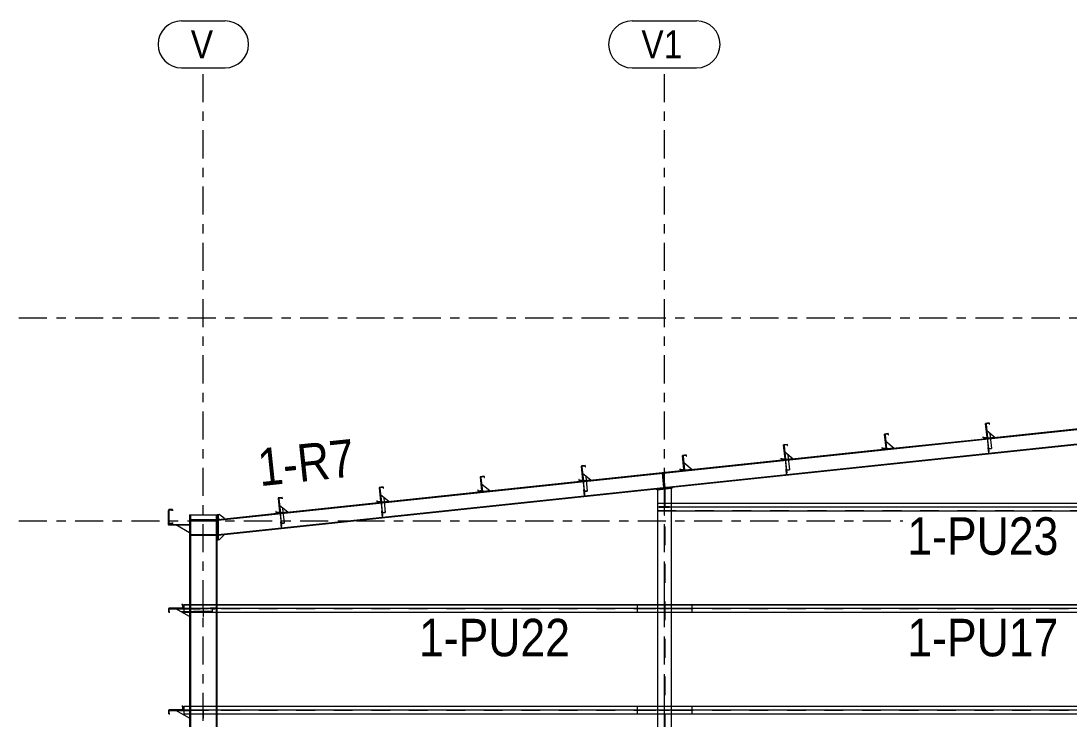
# Model space of a CAD drawing. Header units: millimetres. Extents: x -619 to 204, y -351 to 223.
# Drawn here: x -424.2 to -312.4, y 70.7 to 145.2 of the extents above; entities that cross this region are included whole.
import ezdxf

# ---------------------------------------------------------------- set-up
doc = ezdxf.new("R2010")
doc.units = ezdxf.units.MM
for name, pattern in [('XKITLINE00', [0]), ('XKITLINE02', [4, 2, -2]), ('XKITLINE03', [6, 3, -1, 1, -1])]:
    doc.linetypes.add(name, pattern=pattern)
for name, color, linetype, lineweight in [('Part', 2, 'Continuous', 0), ('PartMark', 7, 'Continuous', 0), ('S-grid', 1, 'Continuous', 0)]:
    doc.layers.add(name, color=color, linetype=linetype, lineweight=lineweight)
doc.styles.add('ARIAL', font='ARIAL.TTF')

# ---------------------------------------------------------------- blocks, each defined once
blk = doc.blocks.new('*A146')
at = {"layer": 'S-grid', "color": 1, "linetype": 'XKITLINE03', "lineweight": 0}
blk.add_line((-556.42, 113.54), (22.91, 113.54), dxfattribs=at)
blk = doc.blocks.new('*A147')
at = {"layer": 'S-grid', "color": 1, "linetype": 'XKITLINE03', "lineweight": 0}
blk.add_line((-556.42, 91.88), (-330.17, 91.88), dxfattribs=at)
blk = doc.blocks.new('*A205')
at = {"layer": 'S-grid', "color": 1, "linetype": 'XKITLINE03', "lineweight": 0}
blk.add_line((-355.58, -1.45), (-355.58, 140.21), dxfattribs=at)
at = {"layer": 'S-grid', "color": 3, "style": 'ARIAL', "width": 0.85}
blk.add_text('V1', height=3, dxfattribs=at).set_placement((-358.03, 141.21))
blk = doc.blocks.new('*A206')
at = {"layer": 'S-grid', "color": 1, "linetype": 'XKITLINE03', "lineweight": 0}
blk.add_line((-404.75, -1.45), (-404.75, 140.21), dxfattribs=at)
at = {"layer": 'S-grid', "color": 3, "style": 'ARIAL', "width": 0.85}
blk.add_text('V', height=3, dxfattribs=at).set_placement((-406.08, 141.21))
blk = doc.blocks.new('*A209')
at = {"layer": 'Part', "color": 2, "linetype": 'XKITLINE00', "lineweight": 0}
for p, q in [((-375.18, 96.5), (-375.14, 96.51)), ((-375.14, 96.51), (-374.98, 95.01)), ((-375.03, 95.09), (-375.03, 95.01)), ((-375.03, 95.01), (-374.98, 95.01))]:
    blk.add_line(p, q, dxfattribs=at)
at = {"layer": 'Part', "color": 7, "linetype": 'XKITLINE02', "lineweight": 0}
blk.add_line((-375.18, 96.5), (-375.03, 95.09), dxfattribs=at)
blk = doc.blocks.new('*A210')
at = {"layer": 'Part', "color": 7, "linetype": 'XKITLINE02', "lineweight": 0}
for p, q in [((-364.19, 95.18), (-364.13, 94.56)), ((-364.15, 95.18), (-364.19, 95.18)), ((-364.08, 94.56), (-364.15, 95.18)), ((-364.14, 94.68), (-364.1, 94.68)), ((-364.13, 94.56), (-364.08, 94.56))]:
    blk.add_line(p, q, dxfattribs=at)
blk = doc.blocks.new('*A211')
at = {"layer": 'Part', "color": 2, "linetype": 'XKITLINE00', "lineweight": 0}
blk.add_line((-364.3, 96.98), (-363.38, 96.24), dxfattribs=at)
at = {"layer": 'Part', "color": 7, "linetype": 'XKITLINE02', "lineweight": 0}
for p, q in [((-364.21, 96.15), (-364.3, 96.98)), ((-363.38, 96.24), (-364.21, 96.15))]:
    blk.add_line(p, q, dxfattribs=at)
blk = doc.blocks.new('*A212')
at = {"layer": 'Part', "color": 2, "linetype": 'XKITLINE00', "lineweight": 0}
for p, q in [((-364.41, 97.64), (-364.37, 97.64)), ((-364.37, 97.64), (-364.21, 96.15)), ((-364.26, 96.23), (-364.25, 96.15)), ((-364.25, 96.15), (-364.21, 96.15))]:
    blk.add_line(p, q, dxfattribs=at)
at = {"layer": 'Part', "color": 7, "linetype": 'XKITLINE02', "lineweight": 0}
blk.add_line((-364.41, 97.64), (-364.26, 96.23), dxfattribs=at)
blk = doc.blocks.new('*A213')
at = {"layer": 'Part', "color": 7, "linetype": 'XKITLINE02', "lineweight": 0}
for p, q in [((-364.3, 96.59), (-364.1, 94.73)), ((-364.28, 96.58), (-364.09, 94.73)), ((-363.97, 96.63), (-363.8, 95.06)), ((-363.8, 95.07), (-364.13, 95.04)), ((-364.12, 95.02), (-363.8, 95.06)), ((-364.1, 94.73), (-364.09, 94.73))]:
    blk.add_line(p, q, dxfattribs=at)
blk = doc.blocks.new('*A214')
at = {"layer": 'Part', "color": 2, "linetype": 'XKITLINE00', "lineweight": 0}
for p, q in [((-353.25, 98.92), (-353.66, 98.87)), ((-353.66, 98.87), (-353.5, 97.38)), ((-353.64, 98.86), (-353.26, 98.9)), ((-353.49, 97.37), (-353.64, 98.86)), ((-353.26, 98.9), (-353.25, 98.79)), ((-353.23, 98.79), (-353.25, 98.92)), ((-353.25, 98.79), (-353.23, 98.79)), ((-353.9, 97.45), (-353.91, 97.45)), ((-353.91, 97.45), (-353.9, 97.32)), ((-353.89, 97.34), (-353.9, 97.45)), ((-353.9, 97.32), (-353.49, 97.37)), ((-353.5, 97.38), (-353.89, 97.34))]:
    blk.add_line(p, q, dxfattribs=at)
blk = doc.blocks.new('*A215')
at = {"layer": 'Part', "color": 2, "linetype": 'XKITLINE00', "lineweight": 0}
for p, q in [((-342.47, 100.05), (-342.89, 100.01)), ((-342.89, 100.01), (-342.73, 98.52)), ((-342.87, 100), (-342.49, 100.04)), ((-342.71, 98.5), (-342.87, 100)), ((-342.49, 100.04), (-342.47, 99.93)), ((-342.46, 99.93), (-342.47, 100.05)), ((-342.47, 99.93), (-342.46, 99.93)), ((-343.13, 98.58), (-343.14, 98.58)), ((-343.14, 98.58), (-343.13, 98.46)), ((-343.11, 98.47), (-343.13, 98.58)), ((-343.13, 98.46), (-342.71, 98.5)), ((-342.73, 98.52), (-343.11, 98.47))]:
    blk.add_line(p, q, dxfattribs=at)
blk = doc.blocks.new('*A216')
at = {"layer": 'Part', "color": 2, "linetype": 'XKITLINE00', "lineweight": 0}
for p, q in [((-331.7, 101.19), (-332.11, 101.15)), ((-332.11, 101.15), (-331.96, 99.65)), ((-332.1, 101.13), (-331.71, 101.17)), ((-331.94, 99.64), (-332.1, 101.13)), ((-331.71, 101.17), (-331.7, 101.06)), ((-331.69, 101.06), (-331.7, 101.19)), ((-331.7, 101.06), (-331.69, 101.06)), ((-332.35, 99.72), (-332.37, 99.72)), ((-332.37, 99.72), (-332.35, 99.59)), ((-332.34, 99.61), (-332.35, 99.72)), ((-332.35, 99.59), (-331.94, 99.64)), ((-331.96, 99.65), (-332.34, 99.61))]:
    blk.add_line(p, q, dxfattribs=at)
blk = doc.blocks.new('*A217')
at = {"layer": 'Part', "color": 2, "linetype": 'XKITLINE00', "lineweight": 0}
for p, q in [((-320.93, 102.33), (-321.34, 102.28)), ((-321.34, 102.28), (-321.18, 100.79)), ((-321.32, 102.27), (-320.94, 102.31)), ((-321.17, 100.77), (-321.32, 102.27)), ((-320.94, 102.31), (-320.93, 102.2)), ((-320.91, 102.2), (-320.93, 102.33)), ((-320.93, 102.2), (-320.91, 102.2)), ((-321.58, 100.86), (-321.59, 100.86)), ((-321.59, 100.86), (-321.58, 100.73)), ((-321.57, 100.75), (-321.58, 100.86)), ((-321.58, 100.73), (-321.17, 100.77)), ((-321.18, 100.79), (-321.57, 100.75))]:
    blk.add_line(p, q, dxfattribs=at)
blk = doc.blocks.new('*A221')
at = {"layer": 'Part', "color": 7, "linetype": 'XKITLINE02', "lineweight": 0}
for p, q in [((-356.31, 95.21), (-354.85, 95.36)), ((-355.61, 95.28), (-355.61, 16.79)), ((-355.55, 95.29), (-355.55, 16.79)), ((-356.31, 93.79), (-356.31, 92.97)), ((-354.85, 93.79), (-354.85, 92.97)), ((-356.31, 82.96), (-356.31, 82.14)), ((-354.85, 82.96), (-354.85, 82.14)), ((-356.31, 72.12), (-356.31, 71.31)), ((-354.85, 72.12), (-354.85, 71.31)), ((-356.31, 61.29), (-356.31, 60.47)), ((-354.85, 61.29), (-354.85, 60.47)), ((-356.31, 50.46), (-356.31, 49.64)), ((-354.85, 50.46), (-354.85, 49.64)), ((-356.31, 16.79), (-354.85, 16.79))]:
    blk.add_line(p, q, dxfattribs=at)
at = {"layer": 'Part', "color": 2, "linetype": 'XKITLINE00', "lineweight": 0}
for p, q in [((-356.31, 95.21), (-356.31, 93.79)), ((-354.85, 95.36), (-354.85, 93.79)), ((-356.31, 92.97), (-356.31, 82.96)), ((-354.85, 92.97), (-354.85, 82.96)), ((-356.31, 82.14), (-356.31, 72.12)), ((-354.85, 82.14), (-354.85, 72.12)), ((-356.31, 71.31), (-356.31, 61.29)), ((-354.85, 71.31), (-354.85, 61.29)), ((-356.31, 60.47), (-356.31, 50.46)), ((-354.85, 60.47), (-354.85, 50.46)), ((-356.31, 49.64), (-356.31, 16.79)), ((-354.85, 49.64), (-354.85, 16.79))]:
    blk.add_line(p, q, dxfattribs=at)
blk = doc.blocks.new('*A223')
at = {"layer": 'Part', "color": 2, "linetype": 'XKITLINE00', "lineweight": 0}
for p, q in [((-403.18, 91.97), (-307.22, 102.09)), ((-321.12, 100.7), (-310.38, 101.83)), ((-310.34, 101.83), (-307.23, 102.16)), ((-331.89, 99.56), (-321.16, 100.69)), ((-403.18, 90.44), (-307.06, 100.57)), ((-354.77, 95.47), (-307.06, 100.5)), ((-342.66, 98.42), (-331.93, 99.56)), ((-353.44, 97.29), (-342.7, 98.42)), ((-364.21, 96.15), (-353.48, 97.28)), ((-374.98, 95.01), (-364.25, 96.15)), ((-403.18, 90.37), (-356.42, 95.3)), ((-385.76, 93.88), (-375.03, 95.01)), ((-396.53, 92.74), (-385.8, 93.87)), ((-403.18, 92.04), (-396.57, 92.74))]:
    blk.add_line(p, q, dxfattribs=at)
at = {"layer": 'Part', "color": 7, "linetype": 'XKITLINE02', "lineweight": 0}
for p, q in [((-310.38, 101.83), (-310.34, 101.83)), ((-307.23, 102.16), (-307.06, 100.5)), ((-321.16, 100.69), (-321.12, 100.7)), ((-331.93, 99.56), (-331.89, 99.56)), ((-342.7, 98.42), (-342.66, 98.42)), ((-353.48, 97.28), (-353.44, 97.29)), ((-364.25, 96.15), (-364.21, 96.15)), ((-375.03, 95.01), (-374.98, 95.01)), ((-356.42, 95.3), (-354.77, 95.47)), ((-385.8, 93.87), (-385.76, 93.88)), ((-403.18, 92.04), (-403.18, 90.37)), ((-396.57, 92.74), (-396.53, 92.74))]:
    blk.add_line(p, q, dxfattribs=at)
blk = doc.blocks.new('*A226')
at = {"layer": 'Part', "color": 2, "linetype": 'XKITLINE00', "lineweight": 0}
for p, q in [((-353.64, 98.77), (-353.59, 98.78)), ((-353.59, 98.78), (-353.44, 97.29)), ((-353.49, 97.37), (-353.48, 97.28)), ((-353.48, 97.28), (-353.44, 97.29))]:
    blk.add_line(p, q, dxfattribs=at)
at = {"layer": 'Part', "color": 7, "linetype": 'XKITLINE02', "lineweight": 0}
blk.add_line((-353.64, 98.77), (-353.49, 97.37), dxfattribs=at)
blk = doc.blocks.new('*A227')
at = {"layer": 'Part', "color": 2, "linetype": 'XKITLINE00', "lineweight": 0}
blk.add_line((-353.52, 98.12), (-352.61, 97.37), dxfattribs=at)
at = {"layer": 'Part', "color": 7, "linetype": 'XKITLINE02', "lineweight": 0}
for p, q in [((-353.44, 97.29), (-353.52, 98.12)), ((-352.61, 97.37), (-353.44, 97.29))]:
    blk.add_line(p, q, dxfattribs=at)
blk = doc.blocks.new('*A228')
at = {"layer": 'Part', "color": 7, "linetype": 'XKITLINE02', "lineweight": 0}
for p, q in [((-342.64, 97.45), (-342.58, 96.83)), ((-342.6, 97.45), (-342.64, 97.45)), ((-342.54, 96.83), (-342.6, 97.45)), ((-342.59, 96.95), (-342.55, 96.96)), ((-342.58, 96.83), (-342.54, 96.83))]:
    blk.add_line(p, q, dxfattribs=at)
blk = doc.blocks.new('*A229')
at = {"layer": 'Part', "color": 2, "linetype": 'XKITLINE00', "lineweight": 0}
blk.add_line((-342.75, 99.25), (-341.83, 98.51), dxfattribs=at)
at = {"layer": 'Part', "color": 7, "linetype": 'XKITLINE02', "lineweight": 0}
for p, q in [((-342.66, 98.42), (-342.75, 99.25)), ((-341.83, 98.51), (-342.66, 98.42))]:
    blk.add_line(p, q, dxfattribs=at)
blk = doc.blocks.new('*A230')
at = {"layer": 'Part', "color": 2, "linetype": 'XKITLINE00', "lineweight": 0}
for p, q in [((-342.86, 99.91), (-342.82, 99.92)), ((-342.82, 99.92), (-342.66, 98.42)), ((-342.71, 98.5), (-342.7, 98.42)), ((-342.7, 98.42), (-342.66, 98.42))]:
    blk.add_line(p, q, dxfattribs=at)
at = {"layer": 'Part', "color": 7, "linetype": 'XKITLINE02', "lineweight": 0}
blk.add_line((-342.86, 99.91), (-342.71, 98.5), dxfattribs=at)
blk = doc.blocks.new('*A231')
at = {"layer": 'Part', "color": 7, "linetype": 'XKITLINE02', "lineweight": 0}
for p, q in [((-342.75, 98.87), (-342.55, 97)), ((-342.73, 98.85), (-342.54, 97)), ((-342.42, 98.9), (-342.25, 97.33)), ((-342.26, 97.34), (-342.59, 97.31)), ((-342.57, 97.29), (-342.25, 97.33)), ((-342.55, 97), (-342.54, 97))]:
    blk.add_line(p, q, dxfattribs=at)
blk = doc.blocks.new('*A232')
at = {"layer": 'Part', "color": 2, "linetype": 'XKITLINE00', "lineweight": 0}
blk.add_line((-331.98, 100.39), (-331.06, 99.65), dxfattribs=at)
at = {"layer": 'Part', "color": 7, "linetype": 'XKITLINE02', "lineweight": 0}
for p, q in [((-331.89, 99.56), (-331.98, 100.39)), ((-331.06, 99.65), (-331.89, 99.56))]:
    blk.add_line(p, q, dxfattribs=at)
blk = doc.blocks.new('*A233')
at = {"layer": 'Part', "color": 2, "linetype": 'XKITLINE00', "lineweight": 0}
for p, q in [((-332.09, 101.05), (-332.05, 101.05)), ((-332.05, 101.05), (-331.89, 99.56)), ((-331.94, 99.64), (-331.93, 99.56)), ((-331.93, 99.56), (-331.89, 99.56))]:
    blk.add_line(p, q, dxfattribs=at)
at = {"layer": 'Part', "color": 7, "linetype": 'XKITLINE02', "lineweight": 0}
blk.add_line((-332.09, 101.05), (-331.94, 99.64), dxfattribs=at)
blk = doc.blocks.new('*A234')
at = {"layer": 'Part', "color": 7, "linetype": 'XKITLINE02', "lineweight": 0}
for p, q in [((-355.79, 96.96), (-355.71, 96.97)), ((-355.63, 95.46), (-355.79, 96.96)), ((-355.7, 96.84), (-355.78, 96.84)), ((-355.71, 96.97), (-355.55, 95.47)), ((-355.65, 95.58), (-355.56, 95.59)), ((-355.55, 95.47), (-355.63, 95.46))]:
    blk.add_line(p, q, dxfattribs=at)
blk = doc.blocks.new('*A239')
at = {"layer": 'Part', "color": 7, "linetype": 'XKITLINE02', "lineweight": 0}
for p, q in [((-321.2, 101.14), (-321.01, 99.27)), ((-321.19, 101.12), (-320.99, 99.27)), ((-320.87, 101.17), (-320.71, 99.6)), ((-320.71, 99.62), (-321.04, 99.58)), ((-321.02, 99.57), (-320.71, 99.6)), ((-321.01, 99.27), (-320.99, 99.27))]:
    blk.add_line(p, q, dxfattribs=at)
blk = doc.blocks.new('*A240')
at = {"layer": 'Part', "color": 2, "linetype": 'XKITLINE00', "lineweight": 0}
for p, q in [((-321.31, 102.18), (-321.27, 102.19)), ((-321.27, 102.19), (-321.12, 100.7)), ((-321.17, 100.77), (-321.16, 100.69)), ((-321.16, 100.69), (-321.12, 100.7))]:
    blk.add_line(p, q, dxfattribs=at)
at = {"layer": 'Part', "color": 7, "linetype": 'XKITLINE02', "lineweight": 0}
blk.add_line((-321.31, 102.18), (-321.17, 100.77), dxfattribs=at)
blk = doc.blocks.new('*A241')
at = {"layer": 'Part', "color": 2, "linetype": 'XKITLINE00', "lineweight": 0}
blk.add_line((-321.2, 101.53), (-320.29, 100.78), dxfattribs=at)
at = {"layer": 'Part', "color": 7, "linetype": 'XKITLINE02', "lineweight": 0}
for p, q in [((-321.12, 100.7), (-321.2, 101.53)), ((-320.29, 100.78), (-321.12, 100.7))]:
    blk.add_line(p, q, dxfattribs=at)
blk = doc.blocks.new('*A242')
at = {"layer": 'Part', "color": 7, "linetype": 'XKITLINE02', "lineweight": 0}
for p, q in [((-321.06, 99.73), (-321.1, 99.72)), ((-321.1, 99.72), (-321.03, 99.1)), ((-320.99, 99.11), (-321.06, 99.73)), ((-321.04, 99.22), (-321, 99.23)), ((-321.03, 99.1), (-320.99, 99.11))]:
    blk.add_line(p, q, dxfattribs=at)
blk = doc.blocks.new('*A323')
at = {"layer": 'Part', "color": 2, "linetype": 'XKITLINE00', "lineweight": 0}
for p, q in [((-406.83, 72.12), (-352.67, 72.12)), ((-406.83, 72.12), (-406.83, 71.31)), ((-406.83, 72.11), (-352.67, 72.11)), ((-406.83, 71.72), (-352.67, 71.72)), ((-352.67, 72.12), (-352.67, 71.31)), ((-406.83, 71.31), (-352.67, 71.31))]:
    blk.add_line(p, q, dxfattribs=at)
at = {"layer": 'Part', "color": 7, "linetype": 'XKITLINE02', "lineweight": 0}
for p, q in [((-406.83, 71.71), (-352.67, 71.71)), ((-406.83, 71.32), (-352.67, 71.32))]:
    blk.add_line(p, q, dxfattribs=at)
blk = doc.blocks.new('*A324')
at = {"layer": 'Part', "color": 2, "linetype": 'XKITLINE00', "lineweight": 0}
for p, q in [((-406.83, 82.96), (-352.67, 82.96)), ((-406.83, 82.96), (-406.83, 82.14)), ((-406.83, 82.94), (-352.67, 82.94)), ((-352.67, 82.96), (-352.67, 82.14)), ((-406.83, 82.56), (-352.67, 82.56)), ((-406.83, 82.14), (-352.67, 82.14))]:
    blk.add_line(p, q, dxfattribs=at)
at = {"layer": 'Part', "color": 7, "linetype": 'XKITLINE02', "lineweight": 0}
for p, q in [((-406.83, 82.54), (-352.67, 82.54)), ((-406.83, 82.15), (-352.67, 82.15))]:
    blk.add_line(p, q, dxfattribs=at)
blk = doc.blocks.new('*A325')
at = {"layer": 'Part', "color": 2, "linetype": 'XKITLINE00', "lineweight": 0}
for p, q in [((-358.5, 72.12), (-300.58, 72.12)), ((-358.5, 72.12), (-358.5, 71.31)), ((-358.5, 72.11), (-300.58, 72.11)), ((-358.5, 71.72), (-300.58, 71.72)), ((-300.58, 72.12), (-300.58, 71.31)), ((-358.5, 71.31), (-300.58, 71.31))]:
    blk.add_line(p, q, dxfattribs=at)
at = {"layer": 'Part', "color": 7, "linetype": 'XKITLINE02', "lineweight": 0}
for p, q in [((-358.5, 71.71), (-300.58, 71.71)), ((-358.5, 71.32), (-300.58, 71.32))]:
    blk.add_line(p, q, dxfattribs=at)
blk = doc.blocks.new('*A328')
at = {"layer": 'Part', "color": 2, "linetype": 'XKITLINE00', "lineweight": 0}
for p, q in [((-356.31, 93.79), (-300.58, 93.79)), ((-356.31, 93.79), (-356.31, 92.97)), ((-356.31, 93.78), (-300.58, 93.78)), ((-356.31, 93.39), (-300.58, 93.39)), ((-356.31, 92.97), (-300.58, 92.97)), ((-300.58, 93.79), (-300.58, 92.97))]:
    blk.add_line(p, q, dxfattribs=at)
at = {"layer": 'Part', "color": 7, "linetype": 'XKITLINE02', "lineweight": 0}
for p, q in [((-356.31, 93.37), (-300.58, 93.37)), ((-356.31, 92.99), (-300.58, 92.99))]:
    blk.add_line(p, q, dxfattribs=at)
blk = doc.blocks.new('*A329')
at = {"layer": 'Part', "color": 2, "linetype": 'XKITLINE00', "lineweight": 0}
for p, q in [((-358.5, 82.96), (-300.58, 82.96)), ((-358.5, 82.96), (-358.5, 82.14)), ((-358.5, 82.94), (-300.58, 82.94)), ((-300.58, 82.96), (-300.58, 82.14)), ((-358.5, 82.56), (-300.58, 82.56)), ((-358.5, 82.14), (-300.58, 82.14))]:
    blk.add_line(p, q, dxfattribs=at)
at = {"layer": 'Part', "color": 7, "linetype": 'XKITLINE02', "lineweight": 0}
for p, q in [((-358.5, 82.54), (-300.58, 82.54)), ((-358.5, 82.15), (-300.58, 82.15))]:
    blk.add_line(p, q, dxfattribs=at)
blk = doc.blocks.new('*A330')
at = {"layer": 'Part', "color": 2, "linetype": 'XKITLINE00', "lineweight": 0}
for p, q in [((-355.71, 96.97), (-355.79, 96.96)), ((-355.79, 96.96), (-355.63, 95.46)), ((-355.71, 96.97), (-355.55, 95.47)), ((-355.55, 95.47), (-355.63, 95.46))]:
    blk.add_line(p, q, dxfattribs=at)
at = {"layer": 'Part', "color": 7, "linetype": 'XKITLINE02', "lineweight": 0}
for p, q in [((-355.78, 96.84), (-355.7, 96.84)), ((-355.65, 95.58), (-355.56, 95.59))]:
    blk.add_line(p, q, dxfattribs=at)
blk = doc.blocks.new('*A331')
at = {"layer": 'Part', "color": 2, "linetype": 'XKITLINE00', "lineweight": 0}
for p, q in [((-356.42, 95.3), (-354.77, 95.47)), ((-356.42, 95.3), (-356.41, 95.2)), ((-354.75, 95.37), (-356.41, 95.2)), ((-354.77, 95.47), (-354.75, 95.37))]:
    blk.add_line(p, q, dxfattribs=at)
blk = doc.blocks.new('*A336')
at = {"layer": 'Part', "color": 2, "linetype": 'XKITLINE00', "lineweight": 0}
for p, q in [((-396.34, 94.37), (-396.76, 94.33)), ((-396.76, 94.33), (-396.6, 92.83)), ((-396.74, 94.31), (-396.35, 94.35)), ((-396.58, 92.82), (-396.74, 94.31)), ((-396.35, 94.35), (-396.34, 94.24)), ((-396.33, 94.25), (-396.34, 94.37)), ((-396.34, 94.24), (-396.33, 94.25)), ((-396.99, 92.9), (-397.01, 92.9)), ((-397.01, 92.9), (-397, 92.78)), ((-397, 92.78), (-396.58, 92.82)), ((-396.98, 92.79), (-396.99, 92.9)), ((-396.6, 92.83), (-396.98, 92.79))]:
    blk.add_line(p, q, dxfattribs=at)
blk = doc.blocks.new('*A337')
at = {"layer": 'Part', "color": 2, "linetype": 'XKITLINE00', "lineweight": 0}
for p, q in [((-385.57, 95.51), (-385.98, 95.46)), ((-385.98, 95.46), (-385.82, 93.97)), ((-385.97, 95.45), (-385.58, 95.49)), ((-385.81, 93.96), (-385.97, 95.45)), ((-385.58, 95.49), (-385.57, 95.38)), ((-385.55, 95.38), (-385.57, 95.51)), ((-385.57, 95.38), (-385.55, 95.38)), ((-386.22, 94.04), (-386.24, 94.04)), ((-386.24, 94.04), (-386.22, 93.91)), ((-386.21, 93.93), (-386.22, 94.04)), ((-386.22, 93.91), (-385.81, 93.96)), ((-385.82, 93.97), (-386.21, 93.93))]:
    blk.add_line(p, q, dxfattribs=at)
blk = doc.blocks.new('*A338')
at = {"layer": 'Part', "color": 2, "linetype": 'XKITLINE00', "lineweight": 0}
for p, q in [((-406.93, 71.72), (-408.43, 71.72)), ((-408.43, 71.72), (-408.43, 71.31)), ((-408.42, 71.32), (-408.42, 71.71)), ((-408.42, 71.71), (-406.92, 71.71)), ((-406.92, 72.12), (-407.04, 72.12)), ((-407.04, 72.12), (-407.04, 72.11)), ((-407.04, 72.11), (-406.93, 72.11)), ((-406.93, 72.11), (-406.93, 71.72)), ((-406.92, 71.71), (-406.92, 72.12)), ((-408.43, 71.31), (-408.31, 71.31)), ((-408.31, 71.32), (-408.42, 71.32)), ((-408.31, 71.31), (-408.31, 71.32))]:
    blk.add_line(p, q, dxfattribs=at)
blk = doc.blocks.new('*A339')
at = {"layer": 'Part', "color": 2, "linetype": 'XKITLINE00', "lineweight": 0}
for p, q in [((-374.79, 96.64), (-375.21, 96.6)), ((-375.21, 96.6), (-375.05, 95.11)), ((-375.19, 96.59), (-374.81, 96.63)), ((-375.03, 95.09), (-375.19, 96.59)), ((-374.81, 96.63), (-374.8, 96.52)), ((-374.8, 96.52), (-374.78, 96.52)), ((-374.78, 96.52), (-374.79, 96.64)), ((-375.45, 95.18), (-375.46, 95.17)), ((-375.46, 95.17), (-375.45, 95.05)), ((-375.44, 95.07), (-375.45, 95.18)), ((-375.45, 95.05), (-375.03, 95.09)), ((-375.05, 95.11), (-375.44, 95.07))]:
    blk.add_line(p, q, dxfattribs=at)
blk = doc.blocks.new('*A340')
at = {"layer": 'Part', "color": 2, "linetype": 'XKITLINE00', "lineweight": 0}
for p, q in [((-364.02, 97.78), (-364.43, 97.74)), ((-364.43, 97.74), (-364.28, 96.24)), ((-364.42, 97.72), (-364.03, 97.76)), ((-364.26, 96.23), (-364.42, 97.72)), ((-364.03, 97.76), (-364.02, 97.65)), ((-364.01, 97.66), (-364.02, 97.78)), ((-364.02, 97.65), (-364.01, 97.66)), ((-364.67, 96.31), (-364.69, 96.31)), ((-364.69, 96.31), (-364.67, 96.19)), ((-364.66, 96.2), (-364.67, 96.31)), ((-364.67, 96.19), (-364.26, 96.23)), ((-364.28, 96.24), (-364.66, 96.2))]:
    blk.add_line(p, q, dxfattribs=at)
blk = doc.blocks.new('*A341')
at = {"layer": 'Part', "color": 2, "linetype": 'XKITLINE00', "lineweight": 0}
for p, q in [((-406.92, 82.96), (-407.04, 82.96)), ((-407.04, 82.96), (-407.04, 82.94)), ((-407.04, 82.94), (-406.93, 82.94)), ((-406.93, 82.94), (-406.93, 82.56)), ((-406.92, 82.54), (-406.92, 82.96)), ((-406.93, 82.56), (-408.43, 82.56)), ((-408.43, 82.56), (-408.43, 82.14)), ((-408.43, 82.14), (-408.31, 82.14)), ((-408.42, 82.15), (-408.42, 82.54)), ((-408.42, 82.54), (-406.92, 82.54)), ((-408.31, 82.15), (-408.42, 82.15)), ((-408.31, 82.14), (-408.31, 82.15))]:
    blk.add_line(p, q, dxfattribs=at)
blk = doc.blocks.new('*A342')
at = {"layer": 'Part', "color": 2, "linetype": 'XKITLINE00', "lineweight": 0}
for p, q in [((-406.21, 92.54), (-406.21, 82.96)), ((-406.21, 92.54), (-403.29, 92.54)), ((-406.12, 92.54), (-406.12, 82.96)), ((-403.38, 92.54), (-403.38, 82.96)), ((-403.29, 92.54), (-403.29, 82.96)), ((-406.21, 82.14), (-406.21, 72.12)), ((-406.12, 82.14), (-406.12, 72.12)), ((-403.38, 82.14), (-403.38, 72.12)), ((-403.29, 82.14), (-403.29, 72.12)), ((-406.21, 71.31), (-406.21, 61.29)), ((-406.12, 71.31), (-406.12, 61.29)), ((-403.38, 71.31), (-403.38, 61.29)), ((-403.29, 71.31), (-403.29, 61.29)), ((-406.21, 60.47), (-406.21, 50.46)), ((-406.12, 60.47), (-406.12, 50.46)), ((-403.38, 60.47), (-403.38, 50.46)), ((-403.29, 60.47), (-403.29, 50.46)), ((-406.21, 49.64), (-406.21, 16.79)), ((-406.12, 49.64), (-406.12, 16.79)), ((-403.38, 49.64), (-403.38, 16.79)), ((-403.29, 49.64), (-403.29, 16.79))]:
    blk.add_line(p, q, dxfattribs=at)
at = {"layer": 'Part', "color": 7, "linetype": 'XKITLINE02', "lineweight": 0}
for p, q in [((-406.21, 82.96), (-406.21, 82.14)), ((-406.12, 82.96), (-406.12, 82.14)), ((-403.38, 82.96), (-403.38, 82.14)), ((-403.29, 82.96), (-403.29, 82.14)), ((-406.21, 72.12), (-406.21, 71.31)), ((-406.12, 72.12), (-406.12, 71.31)), ((-403.38, 72.12), (-403.38, 71.31)), ((-403.29, 72.12), (-403.29, 71.31)), ((-406.21, 61.29), (-406.21, 60.47)), ((-406.12, 61.29), (-406.12, 60.47)), ((-403.38, 61.29), (-403.38, 60.47)), ((-403.29, 61.29), (-403.29, 60.47)), ((-406.21, 50.46), (-406.21, 49.64)), ((-406.12, 50.46), (-406.12, 49.64)), ((-403.38, 50.46), (-403.38, 49.64)), ((-403.29, 50.46), (-403.29, 49.64)), ((-406.21, 16.79), (-403.29, 16.79))]:
    blk.add_line(p, q, dxfattribs=at)
blk = doc.blocks.new('*A354')
at = {"layer": 'Part', "color": 2, "linetype": 'XKITLINE00', "lineweight": 0}
blk.add_line((-406.21, 70.83), (-407.67, 71.67), dxfattribs=at)
at = {"layer": 'Part', "color": 7, "linetype": 'XKITLINE02', "lineweight": 0}
for p, q in [((-407.67, 71.67), (-406.21, 71.67)), ((-406.21, 71.67), (-406.21, 70.83))]:
    blk.add_line(p, q, dxfattribs=at)
blk = doc.blocks.new('*A355')
at = {"layer": 'Part', "color": 2, "linetype": 'XKITLINE00', "lineweight": 0}
for p, q in [((-408.38, 71.71), (-408.38, 71.67)), ((-408.38, 71.67), (-406.83, 71.67)), ((-406.92, 71.71), (-406.83, 71.71))]:
    blk.add_line(p, q, dxfattribs=at)
at = {"layer": 'Part', "color": 7, "linetype": 'XKITLINE02', "lineweight": 0}
for p, q in [((-408.38, 71.71), (-406.92, 71.71)), ((-406.83, 71.71), (-406.21, 71.71)), ((-406.83, 71.67), (-406.21, 71.67)), ((-406.21, 71.71), (-406.21, 71.67))]:
    blk.add_line(p, q, dxfattribs=at)
blk = doc.blocks.new('*A358')
at = {"layer": 'Part', "color": 2, "linetype": 'XKITLINE00', "lineweight": 0}
for p, q in [((-408.43, 93.1), (-408.43, 91.58)), ((-408.02, 93.1), (-408.43, 93.1)), ((-408.42, 91.59), (-408.42, 93.08)), ((-408.42, 93.08), (-408.03, 93.08)), ((-408.03, 93.08), (-408.03, 92.97)), ((-408.03, 92.97), (-408.02, 92.97)), ((-408.02, 92.97), (-408.02, 93.1)), ((-408.02, 91.7), (-408.03, 91.7)), ((-408.03, 91.7), (-408.03, 91.59)), ((-408.02, 91.58), (-408.02, 91.7)), ((-408.43, 91.58), (-408.02, 91.58)), ((-408.03, 91.59), (-408.42, 91.59))]:
    blk.add_line(p, q, dxfattribs=at)
blk = doc.blocks.new('*A359')
at = {"layer": 'Part', "color": 7, "linetype": 'XKITLINE02', "lineweight": 0}
for p, q in [((-396.62, 93.18), (-396.42, 91.32)), ((-396.6, 93.17), (-396.41, 91.32)), ((-396.29, 93.22), (-396.12, 91.65)), ((-396.12, 91.66), (-396.46, 91.63)), ((-396.44, 91.61), (-396.12, 91.65)), ((-396.42, 91.32), (-396.41, 91.32))]:
    blk.add_line(p, q, dxfattribs=at)
blk = doc.blocks.new('*A360')
at = {"layer": 'Part', "color": 2, "linetype": 'XKITLINE00', "lineweight": 0}
for p, q in [((-396.73, 94.23), (-396.69, 94.23)), ((-396.69, 94.23), (-396.53, 92.74)), ((-396.58, 92.82), (-396.57, 92.74)), ((-396.57, 92.74), (-396.53, 92.74))]:
    blk.add_line(p, q, dxfattribs=at)
at = {"layer": 'Part', "color": 7, "linetype": 'XKITLINE02', "lineweight": 0}
blk.add_line((-396.73, 94.23), (-396.58, 92.82), dxfattribs=at)
blk = doc.blocks.new('*A361')
at = {"layer": 'Part', "color": 2, "linetype": 'XKITLINE00', "lineweight": 0}
blk.add_line((-396.62, 93.57), (-395.7, 92.83), dxfattribs=at)
at = {"layer": 'Part', "color": 7, "linetype": 'XKITLINE02', "lineweight": 0}
for p, q in [((-396.53, 92.74), (-396.62, 93.57)), ((-395.7, 92.83), (-396.53, 92.74))]:
    blk.add_line(p, q, dxfattribs=at)
blk = doc.blocks.new('*A362')
at = {"layer": 'Part', "color": 7, "linetype": 'XKITLINE02', "lineweight": 0}
for p, q in [((-396.51, 91.77), (-396.45, 91.15)), ((-396.47, 91.77), (-396.51, 91.77)), ((-396.41, 91.15), (-396.47, 91.77)), ((-396.46, 91.27), (-396.42, 91.27)), ((-396.45, 91.15), (-396.41, 91.15))]:
    blk.add_line(p, q, dxfattribs=at)
blk = doc.blocks.new('*A363')
at = {"layer": 'Part', "color": 2, "linetype": 'XKITLINE00', "lineweight": 0}
for p, q in [((-408.48, 93), (-408.48, 91.5)), ((-408.48, 93), (-408.43, 93)), ((-408.48, 91.5), (-408.43, 91.5)), ((-408.43, 91.58), (-408.43, 91.5))]:
    blk.add_line(p, q, dxfattribs=at)
at = {"layer": 'Part', "color": 7, "linetype": 'XKITLINE02', "lineweight": 0}
blk.add_line((-408.43, 93), (-408.43, 91.58), dxfattribs=at)
blk = doc.blocks.new('*A364')
at = {"layer": 'Part', "color": 2, "linetype": 'XKITLINE00', "lineweight": 0}
blk.add_line((-406.21, 90.62), (-407.67, 91.45), dxfattribs=at)
at = {"layer": 'Part', "color": 7, "linetype": 'XKITLINE02', "lineweight": 0}
for p, q in [((-407.67, 91.45), (-406.21, 91.45)), ((-406.21, 91.45), (-406.21, 90.62))]:
    blk.add_line(p, q, dxfattribs=at)
blk = doc.blocks.new('*A365')
at = {"layer": 'Part', "color": 2, "linetype": 'XKITLINE00', "lineweight": 0}
for p, q in [((-408.47, 91.45), (-408.47, 91.5)), ((-408.47, 91.5), (-406.21, 91.5)), ((-408.47, 91.45), (-406.21, 91.45))]:
    blk.add_line(p, q, dxfattribs=at)
at = {"layer": 'Part', "color": 7, "linetype": 'XKITLINE02', "lineweight": 0}
blk.add_line((-406.21, 91.5), (-406.21, 91.45), dxfattribs=at)
blk = doc.blocks.new('*A366')
at = {"layer": 'Part', "color": 7, "linetype": 'XKITLINE02', "lineweight": 0}
for p, q in [((-407.1, 82.54), (-403.52, 82.54)), ((-407.1, 82.21), (-403.77, 82.21)), ((-407.08, 82.52), (-403.52, 82.52)), ((-403.78, 82.21), (-407.08, 82.21)), ((-403.52, 82.54), (-404.01, 82.54)), ((-403.78, 82.21), (-403.78, 82.54)), ((-403.78, 82.52), (-403.52, 82.52)), ((-403.77, 82.21), (-403.77, 82.52)), ((-403.52, 82.52), (-403.52, 82.54))]:
    blk.add_line(p, q, dxfattribs=at)
blk = doc.blocks.new('*A367')
at = {"layer": 'Part', "color": 7, "linetype": 'XKITLINE02', "lineweight": 0}
for p, q in [((-403.38, 82.58), (-404.01, 82.58)), ((-404.01, 82.58), (-404.01, 82.54)), ((-404.01, 82.54), (-403.38, 82.54)), ((-403.51, 82.54), (-403.51, 82.58)), ((-403.38, 82.54), (-403.38, 82.58))]:
    blk.add_line(p, q, dxfattribs=at)
blk = doc.blocks.new('*A368')
at = {"layer": 'Part', "color": 2, "linetype": 'XKITLINE00', "lineweight": 0}
for p, q in [((-408.38, 82.54), (-408.38, 82.5)), ((-408.38, 82.5), (-406.83, 82.5)), ((-406.92, 82.54), (-406.83, 82.54))]:
    blk.add_line(p, q, dxfattribs=at)
at = {"layer": 'Part', "color": 7, "linetype": 'XKITLINE02', "lineweight": 0}
for p, q in [((-408.38, 82.54), (-406.92, 82.54)), ((-406.83, 82.54), (-406.21, 82.54)), ((-406.83, 82.5), (-406.21, 82.5)), ((-406.21, 82.54), (-406.21, 82.5))]:
    blk.add_line(p, q, dxfattribs=at)
blk = doc.blocks.new('*A369')
at = {"layer": 'Part', "color": 2, "linetype": 'XKITLINE00', "lineweight": 0}
blk.add_line((-406.21, 81.67), (-407.67, 82.5), dxfattribs=at)
at = {"layer": 'Part', "color": 7, "linetype": 'XKITLINE02', "lineweight": 0}
for p, q in [((-407.67, 82.5), (-406.21, 82.5)), ((-406.21, 82.5), (-406.21, 81.67))]:
    blk.add_line(p, q, dxfattribs=at)
blk = doc.blocks.new('*A370')
at = {"layer": 'Part', "color": 7, "linetype": 'XKITLINE02', "lineweight": 0}
for p, q in [((-406.1, 90.43), (-403.4, 90.43)), ((-406.1, 90.36), (-406.1, 90.43)), ((-406.1, 90.36), (-403.4, 90.36)), ((-405.98, 90.36), (-405.98, 90.43)), ((-403.52, 90.36), (-403.52, 90.43)), ((-403.4, 90.36), (-403.4, 90.43))]:
    blk.add_line(p, q, dxfattribs=at)
blk = doc.blocks.new('*A371')
at = {"layer": 'Part', "color": 7, "linetype": 'XKITLINE02', "lineweight": 0}
for p, q in [((-406.1, 92.04), (-403.4, 92.04)), ((-406.1, 91.97), (-406.1, 92.04)), ((-406.1, 91.97), (-403.4, 91.97)), ((-405.98, 91.97), (-405.98, 92.04)), ((-403.52, 91.97), (-403.52, 92.04)), ((-403.4, 91.97), (-403.4, 92.04))]:
    blk.add_line(p, q, dxfattribs=at)
blk = doc.blocks.new('*A372')
at = {"layer": 'Part', "color": 2, "linetype": 'XKITLINE00', "lineweight": 0}
for p, q in [((-403.06, 92.55), (-403.18, 92.54)), ((-403.18, 92.17), (-403.05, 92.05)), ((-402.52, 92.19), (-403.06, 92.55)), ((-402.51, 92.11), (-402.52, 92.19))]:
    blk.add_line(p, q, dxfattribs=at)
at = {"layer": 'Part', "color": 7, "linetype": 'XKITLINE02', "lineweight": 0}
for p, q in [((-403.18, 92.54), (-403.18, 92.17)), ((-403.05, 92.05), (-402.51, 92.11))]:
    blk.add_line(p, q, dxfattribs=at)
blk = doc.blocks.new('*A373')
at = {"layer": 'Part', "color": 2, "linetype": 'XKITLINE00', "lineweight": 0}
for p, q in [((-403.05, 90.38), (-403.18, 90.24)), ((-403.18, 89.87), (-403.01, 89.89)), ((-403.01, 89.89), (-402.56, 90.36)), ((-402.56, 90.36), (-402.56, 90.43))]:
    blk.add_line(p, q, dxfattribs=at)
at = {"layer": 'Part', "color": 7, "linetype": 'XKITLINE02', "lineweight": 0}
for p, q in [((-403.18, 90.24), (-403.18, 89.87)), ((-402.56, 90.43), (-403.05, 90.38))]:
    blk.add_line(p, q, dxfattribs=at)
blk = doc.blocks.new('*A374')
at = {"layer": 'Part', "color": 2, "linetype": 'XKITLINE00', "lineweight": 0}
for p, q in [((-403.18, 92.54), (-403.28, 92.54)), ((-403.28, 92.54), (-403.28, 89.87)), ((-403.18, 89.87), (-403.18, 92.54)), ((-403.28, 89.87), (-403.18, 89.87))]:
    blk.add_line(p, q, dxfattribs=at)
blk = doc.blocks.new('*A375')
at = {"layer": 'Part', "color": 7, "linetype": 'XKITLINE02', "lineweight": 0}
for p, q in [((-385.7, 92.91), (-385.74, 92.9)), ((-385.74, 92.9), (-385.67, 92.28)), ((-385.63, 92.29), (-385.7, 92.91)), ((-385.69, 92.41), (-385.64, 92.41)), ((-385.67, 92.28), (-385.63, 92.29))]:
    blk.add_line(p, q, dxfattribs=at)
blk = doc.blocks.new('*A376')
at = {"layer": 'Part', "color": 2, "linetype": 'XKITLINE00', "lineweight": 0}
blk.add_line((-385.84, 94.71), (-384.93, 93.97), dxfattribs=at)
at = {"layer": 'Part', "color": 7, "linetype": 'XKITLINE02', "lineweight": 0}
for p, q in [((-385.76, 93.88), (-385.84, 94.71)), ((-384.93, 93.97), (-385.76, 93.88))]:
    blk.add_line(p, q, dxfattribs=at)
blk = doc.blocks.new('*A377')
at = {"layer": 'Part', "color": 2, "linetype": 'XKITLINE00', "lineweight": 0}
for p, q in [((-385.96, 95.37), (-385.91, 95.37)), ((-385.91, 95.37), (-385.76, 93.88)), ((-385.81, 93.96), (-385.8, 93.87)), ((-385.8, 93.87), (-385.76, 93.88))]:
    blk.add_line(p, q, dxfattribs=at)
at = {"layer": 'Part', "color": 7, "linetype": 'XKITLINE02', "lineweight": 0}
blk.add_line((-385.96, 95.37), (-385.81, 93.96), dxfattribs=at)
blk = doc.blocks.new('*A378')
at = {"layer": 'Part', "color": 7, "linetype": 'XKITLINE02', "lineweight": 0}
for p, q in [((-385.85, 94.32), (-385.65, 92.45)), ((-385.83, 94.3), (-385.63, 92.46)), ((-385.51, 94.36), (-385.35, 92.78)), ((-385.35, 92.8), (-385.68, 92.76)), ((-385.66, 92.75), (-385.35, 92.78)), ((-385.65, 92.45), (-385.63, 92.46))]:
    blk.add_line(p, q, dxfattribs=at)
blk = doc.blocks.new('*A379')
at = {"layer": 'Part', "color": 2, "linetype": 'XKITLINE00', "lineweight": 0}
blk.add_line((-375.07, 95.84), (-374.16, 95.1), dxfattribs=at)
at = {"layer": 'Part', "color": 7, "linetype": 'XKITLINE02', "lineweight": 0}
for p, q in [((-374.98, 95.01), (-375.07, 95.84)), ((-374.16, 95.1), (-374.98, 95.01))]:
    blk.add_line(p, q, dxfattribs=at)
blk = doc.blocks.new('*A390')
at = {"layer": 'Part', "color": 7, "linetype": 'XKITLINE02', "lineweight": 0}
for p, q in [((-404.77, 71.67), (-404.77, 71.31)), ((-404.77, 71.67), (-404.73, 71.67)), ((-404.73, 71.67), (-404.77, 71.67)), ((-404.73, 71.31), (-404.73, 71.67))]:
    blk.add_line(p, q, dxfattribs=at)
at = {"layer": 'Part', "color": 2, "linetype": 'XKITLINE00', "lineweight": 0}
for p, q in [((-404.77, 71.31), (-404.77, 70.83)), ((-404.77, 70.83), (-404.73, 70.83)), ((-404.73, 70.83), (-404.73, 71.31))]:
    blk.add_line(p, q, dxfattribs=at)
blk = doc.blocks.new('*A391')
at = {"layer": 'Part', "color": 7, "linetype": 'XKITLINE02', "lineweight": 0}
for p, q in [((-404.21, 71.71), (-405.29, 71.71)), ((-405.29, 71.71), (-405.29, 71.67)), ((-404.21, 71.67), (-405.29, 71.67)), ((-404.21, 71.71), (-404.21, 71.67))]:
    blk.add_line(p, q, dxfattribs=at)
blk = doc.blocks.new('*A392')
at = {"layer": 'Part', "color": 7, "linetype": 'XKITLINE02', "lineweight": 0}
for p, q in [((-404.21, 82.54), (-405.29, 82.54)), ((-405.29, 82.54), (-405.29, 82.5)), ((-404.21, 82.5), (-405.29, 82.5)), ((-404.21, 82.54), (-404.21, 82.5))]:
    blk.add_line(p, q, dxfattribs=at)
blk = doc.blocks.new('*A393')
at = {"layer": 'Part', "color": 7, "linetype": 'XKITLINE02', "lineweight": 0}
for p, q in [((-404.77, 82.5), (-404.77, 82.14)), ((-404.77, 82.5), (-404.73, 82.5)), ((-404.73, 82.5), (-404.77, 82.5)), ((-404.73, 82.14), (-404.73, 82.5))]:
    blk.add_line(p, q, dxfattribs=at)
at = {"layer": 'Part', "color": 2, "linetype": 'XKITLINE00', "lineweight": 0}
for p, q in [((-404.77, 82.14), (-404.77, 81.67)), ((-404.77, 81.67), (-404.73, 81.67)), ((-404.73, 81.67), (-404.73, 82.14))]:
    blk.add_line(p, q, dxfattribs=at)
blk = doc.blocks.new('*A394')
at = {"layer": 'Part', "color": 2, "linetype": 'XKITLINE00', "lineweight": 0}
for p, q in [((-406.1, 92.04), (-406.1, 91.97)), ((-406.1, 92.04), (-403.4, 92.04)), ((-406.1, 91.97), (-403.4, 91.97)), ((-403.4, 92.04), (-403.4, 91.97))]:
    blk.add_line(p, q, dxfattribs=at)
at = {"layer": 'Part', "color": 7, "linetype": 'XKITLINE02', "lineweight": 0}
for p, q in [((-405.98, 91.97), (-405.98, 92.04)), ((-403.52, 91.97), (-403.52, 92.04))]:
    blk.add_line(p, q, dxfattribs=at)
blk = doc.blocks.new('*A395')
at = {"layer": 'Part', "color": 2, "linetype": 'XKITLINE00', "lineweight": 0}
for p, q in [((-406.1, 90.43), (-406.1, 90.36)), ((-406.1, 90.43), (-403.4, 90.43)), ((-406.1, 90.36), (-403.4, 90.36)), ((-403.4, 90.43), (-403.4, 90.36))]:
    blk.add_line(p, q, dxfattribs=at)
at = {"layer": 'Part', "color": 7, "linetype": 'XKITLINE02', "lineweight": 0}
for p, q in [((-405.98, 90.36), (-405.98, 90.43)), ((-403.52, 90.36), (-403.52, 90.43))]:
    blk.add_line(p, q, dxfattribs=at)
blk = doc.blocks.new('*A396')
at = {"layer": 'Part', "color": 7, "linetype": 'XKITLINE02', "lineweight": 0}
for p, q in [((-355.04, 71.71), (-356.12, 71.71)), ((-356.12, 71.71), (-356.12, 71.67)), ((-355.04, 71.67), (-356.12, 71.67)), ((-355.04, 71.71), (-355.04, 71.67))]:
    blk.add_line(p, q, dxfattribs=at)
blk = doc.blocks.new('*A397')
at = {"layer": 'Part', "color": 7, "linetype": 'XKITLINE02', "lineweight": 0}
for p, q in [((-355.6, 71.67), (-355.6, 71.31)), ((-355.6, 71.67), (-355.56, 71.67)), ((-355.56, 71.67), (-355.6, 71.67)), ((-355.56, 71.31), (-355.56, 71.67))]:
    blk.add_line(p, q, dxfattribs=at)
at = {"layer": 'Part', "color": 2, "linetype": 'XKITLINE00', "lineweight": 0}
for p, q in [((-355.6, 71.31), (-355.6, 70.83)), ((-355.6, 70.83), (-355.56, 70.83)), ((-355.56, 70.83), (-355.56, 71.31))]:
    blk.add_line(p, q, dxfattribs=at)
blk = doc.blocks.new('*A398')
at = {"layer": 'Part', "color": 7, "linetype": 'XKITLINE02', "lineweight": 0}
for p, q in [((-355.04, 82.54), (-356.12, 82.54)), ((-356.12, 82.54), (-356.12, 82.5)), ((-355.04, 82.5), (-356.12, 82.5)), ((-355.04, 82.54), (-355.04, 82.5))]:
    blk.add_line(p, q, dxfattribs=at)
blk = doc.blocks.new('*A399')
at = {"layer": 'Part', "color": 7, "linetype": 'XKITLINE02', "lineweight": 0}
for p, q in [((-355.6, 82.5), (-355.6, 82.14)), ((-355.6, 82.5), (-355.56, 82.5)), ((-355.56, 82.5), (-355.6, 82.5)), ((-355.56, 82.14), (-355.56, 82.5))]:
    blk.add_line(p, q, dxfattribs=at)
at = {"layer": 'Part', "color": 2, "linetype": 'XKITLINE00', "lineweight": 0}
for p, q in [((-355.6, 82.14), (-355.6, 81.67)), ((-355.6, 81.67), (-355.56, 81.67)), ((-355.56, 81.67), (-355.56, 82.14))]:
    blk.add_line(p, q, dxfattribs=at)
blk = doc.blocks.new('*A400')
at = {"layer": 'Part', "color": 7, "linetype": 'XKITLINE02', "lineweight": 0}
for p, q in [((-355.6, 93.33), (-355.6, 92.97)), ((-355.6, 93.33), (-355.56, 93.33)), ((-355.56, 93.33), (-355.6, 93.33)), ((-355.56, 92.97), (-355.56, 93.33))]:
    blk.add_line(p, q, dxfattribs=at)
at = {"layer": 'Part', "color": 2, "linetype": 'XKITLINE00', "lineweight": 0}
for p, q in [((-355.6, 92.97), (-355.6, 92.5)), ((-355.56, 92.5), (-355.56, 92.97)), ((-355.6, 92.5), (-355.56, 92.5))]:
    blk.add_line(p, q, dxfattribs=at)
blk = doc.blocks.new('*A401')
at = {"layer": 'Part', "color": 7, "linetype": 'XKITLINE02', "lineweight": 0}
for p, q in [((-355.04, 93.37), (-356.12, 93.37)), ((-356.12, 93.37), (-356.12, 93.33)), ((-355.04, 93.33), (-356.12, 93.33)), ((-355.04, 93.37), (-355.04, 93.33))]:
    blk.add_line(p, q, dxfattribs=at)
blk = doc.blocks.new('*A414')
at = {"layer": 'S-grid', "color": 1, "linetype": 'XKITLINE00', "lineweight": 0}
for p, q in [((-359.03, 145.21), (-352.14, 145.21)), ((-359.03, 140.21), (-352.14, 140.21))]:
    blk.add_line(p, q, dxfattribs=at)
for centre, start, end in [((-359.03, 142.71), 90, 270), ((-352.14, 142.71), 270, 90)]:
    blk.add_arc(centre, 2.5, start, end, dxfattribs=at)
blk = doc.blocks.new('*A415')
at = {"layer": 'S-grid', "color": 1, "linetype": 'XKITLINE00', "lineweight": 0}
for p, q in [((-407.08, 145.21), (-402.42, 145.21)), ((-407.08, 140.21), (-402.42, 140.21))]:
    blk.add_line(p, q, dxfattribs=at)
for centre, start, end in [((-407.08, 142.71), 90, 270), ((-402.42, 142.71), 270, 90)]:
    blk.add_arc(centre, 2.5, start, end, dxfattribs=at)
blk = doc.blocks.new('*A1191')
at = {"layer": 'PartMark', "color": 3, "style": 'ARIAL', "width": 0.85}
blk.add_text('1-PU22', height=4, dxfattribs=at).set_placement((-381.75, 77.44))
blk = doc.blocks.new('*A1192')
at = {"layer": 'PartMark', "color": 3, "style": 'ARIAL', "width": 0.85}
blk.add_text('1-R7', height=4, rotation=6.0218, dxfattribs=at).set_placement((-398.7, 95.58))
blk = doc.blocks.new('*A1198')
at = {"layer": 'PartMark', "color": 3, "style": 'ARIAL', "width": 0.85}
blk.add_text('1-PU23', height=4, dxfattribs=at).set_placement((-329.67, 88.27))
blk = doc.blocks.new('*A1199')
at = {"layer": 'PartMark', "color": 3, "style": 'ARIAL', "width": 0.85}
blk.add_text('1-PU17', height=4, dxfattribs=at).set_placement((-329.67, 77.44))

msp = doc.modelspace()

# ---------------------------------------------------------------- block references
at = {"lineweight": 0}
for name in ['*A415', '*A206', '*A414', '*A205', '*A146', '*A223', '*A217', '*A240', '*A1192', '*A216', '*A233', '*A241', '*A239', '*A215', '*A230', '*A232', '*A242', '*A214', '*A226', '*A229', '*A231', '*A340', '*A212', '*A227', '*A228', '*A339', '*A209', '*A211', '*A213', '*A234', '*A330', '*A337', '*A377', '*A379', '*A210', '*A331', '*A221', '*A336', '*A360', '*A378', '*A376', '*A147', '*A363', '*A358', '*A361', '*A359', '*A375', '*A328', '*A401', '*A400', '*A342', '*A371', '*A394', '*A374', '*A372', '*A362', '*A1198', '*A365', '*A364', '*A370', '*A395', '*A373', '*A341', '*A324', '*A329', '*A368', '*A369', '*A366', '*A392', '*A393', '*A367', '*A398', '*A399', '*A1191', '*A1199', '*A338', '*A355', '*A354', '*A323', '*A391', '*A390', '*A325', '*A396', '*A397']:
    msp.add_blockref(name, (0, 0), dxfattribs=at)

doc.saveas('drawing.dxf')
